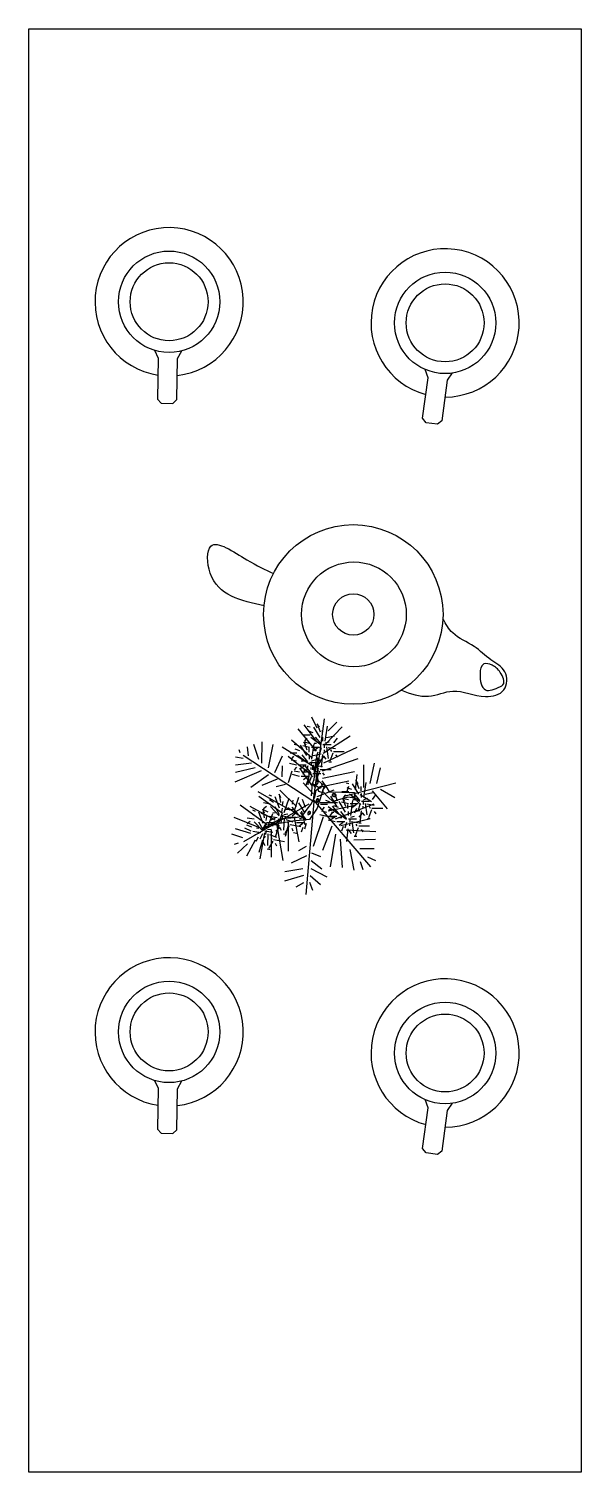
# Model space of a CAD drawing. Header units: millimetres. Extents: x 10088 to 21623, y -4423 to -852.
# Drawn here: x 12229.7 to 12282.4, y -3529.3 to -3391.9 of the extents above; entities that cross this region are included whole.
import ezdxf

# ---------------------------------------------------------------- set-up
doc = ezdxf.new("R2010")
doc.units = ezdxf.units.MM
for name, color, linetype in [('001', 1, 'Continuous'), ('LAYER4', 3, 'Continuous'), ('TEFRIS', 11, 'Continuous')]:
    doc.layers.add(name, color=color, linetype=linetype)

# ---------------------------------------------------------------- blocks, each defined once
blk = doc.blocks.new('qwerty')
at = {"layer": '001', "color": 52, "linetype": 'ByBlock', "true_color": 0xc8c92d}
for p, q in [((12265.94, -3458.42), (12265.66, -3458.36)), ((12266.6, -3458.09), (12266.87, -3458.86)), ((12266.82, -3458.42), (12266.6, -3458.09)), ((12267.37, -3459.73), (12267.59, -3458.31)), ((12265.94, -3459.18), (12265.28, -3459.18)), ((12265.61, -3459.46), (12265.39, -3459.73)), ((12266.21, -3458.96), (12265.77, -3458.8)), ((12266.98, -3460.12), (12265.99, -3459.4)), ((12266.87, -3459.4), (12266.27, -3458.42)), ((12266.98, -3460.01), (12266.43, -3459.35)), ((12267.09, -3459.07), (12267.09, -3458.69)), ((12267.15, -3459.73), (12267.15, -3459.35)), ((12267.48, -3459.4), (12268.25, -3459.24)), ((12268.19, -3459.9), (12268.52, -3459.46)), ((12264.67, -3460.89), (12264.01, -3460.89)), ((12264.67, -3460.12), (12264.4, -3460.06)), ((12264.95, -3460.67), (12264.51, -3460.5)), ((12265.72, -3461.82), (12264.73, -3461.11)), ((12265.61, -3461.11), (12265, -3460.12)), ((12265.72, -3461.71), (12265.17, -3461.05)), ((12265.88, -3460.34), (12265.22, -3460.17)), ((12265.55, -3460.12), (12265.33, -3459.79)), ((12265.33, -3459.79), (12265.61, -3460.56)), ((12265.88, -3459.95), (12265.39, -3459.84)), ((12265.83, -3460.78), (12265.83, -3460.39)), ((12265.88, -3461.44), (12265.88, -3461.05)), ((12266.82, -3460.34), (12266.05, -3460.34)), ((12266.1, -3461.44), (12266.32, -3460.01)), ((12266.21, -3461.11), (12266.98, -3460.94)), ((12266.65, -3460.39), (12266.27, -3460.67)), ((12266.54, -3459.95), (12266.32, -3459.95)), ((12266.39, -3462.48), (12266.61, -3461.05)), ((12266.65, -3460.78), (12266.49, -3461.22)), ((12266.98, -3460.39), (12266.82, -3460.94)), ((12267.09, -3461), (12266.98, -3462.21)), ((12267.15, -3460.06), (12267.92, -3460.06)), ((12267.26, -3460.56), (12267.26, -3460.72)), ((12267.31, -3460.39), (12267.31, -3460.01)), ((12267.37, -3459.9), (12267.75, -3459.79)), ((12267.48, -3460.28), (12267.64, -3461.38)), ((12267.64, -3460.34), (12268.36, -3460.45)), ((12268.08, -3460.89), (12267.81, -3461.66)), ((12267.86, -3460.56), (12267.97, -3460.72)), ((12268.36, -3461.05), (12268.52, -3461.27)), ((12264.62, -3462.04), (12263.96, -3461.88)), ((12264.34, -3461.16), (12264.12, -3461.44)), ((12264.62, -3461.66), (12264.12, -3461.55)), ((12264.64, -3462.21), (12264.42, -3462.48)), ((12265.55, -3462.04), (12264.78, -3462.04)), ((12265.39, -3462.1), (12265, -3462.37)), ((12266.01, -3462.87), (12265.02, -3462.15)), ((12265.28, -3461.66), (12265.06, -3461.66)), ((12265.39, -3462.48), (12265.22, -3462.92)), ((12266.01, -3462.76), (12265.46, -3462.1)), ((12265.72, -3462.1), (12265.55, -3462.65)), ((12265.88, -3461.77), (12266.65, -3461.77)), ((12265.99, -3462.26), (12265.99, -3462.43)), ((12266.05, -3462.1), (12266.05, -3461.71)), ((12266.1, -3461.6), (12266.49, -3461.49)), ((12266.18, -3462.48), (12266.18, -3462.1)), ((12266.38, -3462.04), (12267.09, -3462.15)), ((12266.38, -3462.81), (12266.49, -3462.21)), ((12266.49, -3462.21), (12266.65, -3461.66)), ((12266.65, -3461.66), (12266.6, -3461.33)), ((12266.6, -3461.33), (12266.93, -3461.66)), ((12266.93, -3461.66), (12266.6, -3462.1)), ((12266.6, -3462.26), (12266.71, -3462.43)), ((12266.87, -3462.43), (12267.92, -3462.43)), ((12266.93, -3461.6), (12267.26, -3461.16)), ((12267.2, -3461.16), (12267.42, -3461.44)), ((12267.7, -3461.71), (12267.97, -3461.71)), ((12264.91, -3463.09), (12264.25, -3462.92)), ((12264.91, -3462.7), (12264.42, -3462.59)), ((12265.85, -3463.09), (12265.08, -3463.09)), ((12265.68, -3463.14), (12265.3, -3463.42)), ((12265.57, -3462.7), (12265.35, -3462.7)), ((12265.68, -3463.53), (12265.52, -3463.97)), ((12265.83, -3462.7), (12265.72, -3463.91)), ((12266.01, -3463.14), (12265.85, -3463.69)), ((12265.94, -3462.87), (12266.16, -3463.14)), ((12266.12, -3463.75), (12266.01, -3464.96)), ((12266.18, -3462.81), (12266.94, -3462.81)), ((12266.32, -3463.36), (12266.38, -3462.92)), ((12266.34, -3463.14), (12266.34, -3462.76)), ((12266.38, -3462.92), (12266.38, -3462.81)), ((12266.39, -3462.65), (12266.78, -3462.54)), ((12266.43, -3463.42), (12266.71, -3463.42)), ((12266.82, -3462.59), (12266.54, -3463.36)), ((12267.09, -3462.76), (12267.26, -3462.98)), ((12269.62, -3463.8), (12269.35, -3463.74)), ((12270.56, -3464.79), (12269.95, -3463.8)), ((12270.5, -3463.8), (12270.28, -3463.47)), ((12270.28, -3463.47), (12270.56, -3464.24)), ((12271.05, -3465.12), (12271.27, -3463.69)), ((12262.27, -3464.99), (12262.01, -3464.88)), ((12263.01, -3466.13), (12262.6, -3465.05)), ((12262.98, -3464.78), (12263.11, -3465.59)), ((12263.14, -3465.15), (12262.98, -3464.78)), ((12263.44, -3466.54), (12263.92, -3465.18)), ((12264.39, -3466.45), (12264.86, -3465.08)), ((12269.62, -3464.57), (12268.96, -3464.57)), ((12269.02, -3465.17), (12269.29, -3465.94)), ((12269.24, -3465.5), (12269.02, -3465.17)), ((12269.29, -3464.84), (12269.07, -3465.12)), ((12269.57, -3465.34), (12269.07, -3465.23)), ((12269.9, -3464.35), (12269.46, -3464.18)), ((12270.17, -3465.17), (12269.51, -3465.06)), ((12270.67, -3465.5), (12269.68, -3464.79)), ((12270.67, -3465.39), (12270.12, -3464.73)), ((12270.17, -3464.62), (12270.17, -3465.17)), ((12270.78, -3464.46), (12270.78, -3464.07)), ((12270.83, -3465.12), (12270.83, -3464.73)), ((12271.05, -3465.28), (12271.43, -3465.17)), ((12271.16, -3464.79), (12271.93, -3464.62)), ((12271.87, -3465.28), (12272.2, -3464.84)), ((12260.72, -3466.43), (12260.46, -3466.32)), ((12261.45, -3467.57), (12261.04, -3466.49)), ((12261.87, -3466.87), (12261.25, -3466.58)), ((12261.58, -3466.59), (12261.43, -3466.22)), ((12261.43, -3466.22), (12261.56, -3467.03)), ((12261.94, -3466.49), (12261.47, -3466.29)), ((12262.13, -3465.74), (12261.48, -3465.62)), ((12261.76, -3465.95), (12261.49, -3466.18)), ((12262.44, -3465.58), (12262.04, -3465.33)), ((12262.99, -3466.85), (12262.15, -3465.97)), ((12262.59, -3466.61), (12262.37, -3466.57)), ((12263.01, -3466.74), (12262.59, -3465.99)), ((12262.83, -3467.89), (12263.31, -3466.52)), ((12263.22, -3466.5), (12263.29, -3466.13)), ((12263.29, -3465.85), (12263.36, -3465.47)), ((12263.61, -3466.24), (12264.39, -3466.22)), ((12264.78, -3466.79), (12263.79, -3466.08)), ((12264.22, -3466.86), (12264.62, -3466.49)), ((12264.78, -3466.68), (12264.23, -3466.02)), ((12264.24, -3465.75), (12264.31, -3465.37)), ((12265.56, -3467.3), (12264.57, -3466.59)), ((12265.45, -3466.59), (12264.84, -3465.6)), ((12265.56, -3467.19), (12265.01, -3466.53)), ((12265.17, -3465.27), (12265.45, -3466.04)), ((12267.58, -3465.76), (12266.92, -3465.76)), ((12267.25, -3466.04), (12267.03, -3466.31)), ((12267.52, -3466.53), (12267.03, -3466.42)), ((12267.85, -3465.54), (12267.41, -3465.38)), ((12268.62, -3466.7), (12267.63, -3465.98)), ((12268.36, -3466.27), (12267.7, -3466.27)), ((12268.03, -3466.55), (12267.81, -3466.82)), ((12268.18, -3466.53), (12267.96, -3466.53)), ((12268.62, -3466.59), (12268.07, -3465.93)), ((12268.36, -3465.5), (12268.08, -3465.45)), ((12268.63, -3466.05), (12268.19, -3465.89)), ((12269.4, -3467.21), (12268.41, -3466.49)), ((12269.29, -3466.49), (12268.69, -3465.5)), ((12269.4, -3467.1), (12268.85, -3466.44)), ((12269.57, -3465.72), (12268.91, -3465.56)), ((12269.51, -3466.16), (12269.51, -3465.78)), ((12269.57, -3466.82), (12269.57, -3466.44)), ((12270.5, -3465.72), (12269.73, -3465.72)), ((12269.79, -3466.82), (12270.01, -3465.39)), ((12269.9, -3466.49), (12270.67, -3466.33)), ((12270.34, -3465.78), (12269.95, -3466.05)), ((12270.23, -3465.34), (12270.01, -3465.34)), ((12270.34, -3466.16), (12270.17, -3466.6)), ((12270.67, -3465.78), (12270.5, -3466.33)), ((12270.61, -3466.99), (12270.94, -3466.55)), ((12270.78, -3466.38), (12270.67, -3467.59)), ((12270.83, -3465.45), (12271.6, -3465.45)), ((12270.89, -3466.55), (12271.11, -3466.82)), ((12270.94, -3465.94), (12270.94, -3466.11)), ((12271, -3465.78), (12271, -3465.39)), ((12271.16, -3465.67), (12271.32, -3466.77)), ((12271.32, -3465.72), (12272.04, -3465.83)), ((12271.76, -3466.27), (12271.49, -3467.04)), ((12271.54, -3465.94), (12271.65, -3466.11)), ((12271.82, -3466.11), (12272.86, -3466.11)), ((12272.04, -3466.44), (12272.2, -3466.66)), ((12260.38, -3467.93), (12259.91, -3467.73)), ((12260.58, -3467.18), (12259.93, -3467.06)), ((12260.2, -3467.39), (12259.93, -3467.62)), ((12260.89, -3467.02), (12260.49, -3466.77)), ((12261.43, -3468.29), (12260.59, -3467.41)), ((12261.45, -3468.18), (12261.03, -3467.44)), ((12261.38, -3468.14), (12261.76, -3467.48)), ((12262.42, -3467.54), (12261.38, -3468.14)), ((12261.66, -3467.95), (12261.73, -3467.57)), ((12261.73, -3467.29), (12261.8, -3466.91)), ((12261.76, -3467.48), (12262.37, -3467.48)), ((12261.88, -3467.99), (12262.36, -3466.62)), ((12262.78, -3467.04), (12262.03, -3466.9)), ((12262.05, -3467.68), (12262.84, -3467.66)), ((12262.61, -3467.06), (12262.18, -3467.26)), ((12262.54, -3467.44), (12262.3, -3467.84)), ((12262.37, -3467.48), (12263.24, -3467.1)), ((12263.02, -3467.59), (12262.42, -3467.54)), ((12262.93, -3467.74), (12262.6, -3468.9)), ((12262.66, -3468.3), (12263.07, -3467.93)), ((12262.94, -3467.12), (12262.67, -3467.63)), ((12263.01, -3467.92), (12263.18, -3468.23)), ((12263.18, -3467.33), (12263.15, -3467.5)), ((12263.16, -3466.83), (12263.92, -3466.97)), ((12263.26, -3467.18), (12263.33, -3466.8)), ((12263.44, -3467.1), (12263.4, -3468.22)), ((12263.41, -3466.71), (12263.8, -3466.67)), ((12263.93, -3467.81), (12263.51, -3468.52)), ((12263.88, -3467.64), (12263.55, -3468.81)), ((12263.6, -3467.19), (12264.28, -3467.43)), ((12263.77, -3467.45), (12263.85, -3467.63)), ((12264.61, -3467.01), (12263.84, -3467.01)), ((12264.01, -3467.66), (12265.04, -3467.85)), ((12264.49, -3467.01), (12265.05, -3466.92)), ((12265.39, -3467.52), (12264.62, -3467.52)), ((12265.23, -3467.58), (12264.84, -3467.85)), ((12265.12, -3467.14), (12264.9, -3467.14)), ((12265.05, -3466.92), (12265.22, -3466.79)), ((12265.23, -3467.96), (12265.06, -3468.4)), ((12265.56, -3467.58), (12265.39, -3468.13)), ((12267.52, -3466.91), (12266.86, -3466.75)), ((12268.3, -3467.43), (12267.64, -3467.26)), ((12268.46, -3466.91), (12267.69, -3466.91)), ((12268.3, -3467.04), (12267.81, -3466.93)), ((12268.29, -3466.97), (12267.91, -3467.24)), ((12269.24, -3467.43), (12268.47, -3467.43)), ((12269.07, -3467.48), (12268.69, -3467.76)), ((12268.96, -3467.04), (12268.74, -3467.04)), ((12269.07, -3467.87), (12268.91, -3468.3)), ((12269.4, -3467.48), (12269.24, -3468.03)), ((12269.57, -3467.15), (12270.34, -3467.15)), ((12269.68, -3467.65), (12269.68, -3467.81)), ((12269.73, -3467.48), (12269.73, -3467.1)), ((12269.79, -3466.99), (12270.17, -3466.88)), ((12269.9, -3467.37), (12270.06, -3468.47)), ((12270.06, -3467.43), (12270.78, -3467.54)), ((12270.5, -3467.98), (12270.23, -3468.74)), ((12270.28, -3467.65), (12270.39, -3467.81)), ((12270.56, -3467.81), (12271.6, -3467.81)), ((12271.38, -3467.1), (12271.65, -3467.1)), ((12260.31, -3468.31), (12259.69, -3468.02)), ((12261.23, -3468.48), (12260.47, -3468.34)), ((12261.06, -3468.5), (12260.63, -3468.7)), ((12260.99, -3468.88), (12260.74, -3469.28)), ((12261.03, -3468.05), (12260.81, -3468.01)), ((12261.38, -3469.18), (12261.05, -3470.34)), ((12261.38, -3468.56), (12261.12, -3469.07)), ((12261.62, -3468.78), (12261.59, -3468.94)), ((12261.6, -3468.27), (12262.36, -3468.41)), ((12261.7, -3468.62), (12261.78, -3468.25)), ((12261.85, -3468.15), (12262.25, -3468.11)), ((12261.89, -3468.55), (12261.85, -3469.66)), ((12262.37, -3469.25), (12261.96, -3469.96)), ((12262.04, -3468.63), (12262.72, -3468.87)), ((12262.21, -3468.89), (12262.29, -3469.07)), ((12262.45, -3469.1), (12263.48, -3469.29)), ((12263.4, -3468.55), (12263.67, -3468.6)), ((12264.17, -3468.02), (12264.29, -3468.27)), ((12264.35, -3468.45), (12264.62, -3468.5)), ((12269.51, -3468.09), (12269.4, -3469.29)), ((12269.62, -3468.25), (12269.84, -3468.52)), ((12270.12, -3468.8), (12270.39, -3468.8)), ((12270.78, -3468.14), (12270.94, -3468.36)), ((12261.45, -3469.36), (12261.62, -3469.67)), ((12261.84, -3469.99), (12262.11, -3470.04)), ((12262.61, -3469.46), (12262.73, -3469.71))]:
    blk.add_line(p, q, dxfattribs=at)
at = {"layer": '001', "color": 8, "linetype": 'ByBlock'}
for p, q in [((12268.14, -3460.72), (12269.18, -3460.72)), ((12266.21, -3461.99), (12266.38, -3463.09)), ((12266.6, -3462.1), (12266.6, -3463.09)), ((12266.28, -3463.31), (12266.28, -3463.47)), ((12266.6, -3463.09), (12266.65, -3463.47)), ((12266.23, -3463.91), (12266.45, -3464.19)), ((12267.09, -3464.62), (12267.15, -3464.4)), ((12267.15, -3464.4), (12267.42, -3464.02)), ((12268.51, -3465.98), (12267.91, -3464.99)), ((12269.51, -3465.06), (12268.08, -3465.5)), ((12268.24, -3464.66), (12268.51, -3465.43))]:
    blk.add_line(p, q, dxfattribs=at)
at = {"layer": '001', "color": 114, "linetype": 'ByBlock', "true_color": 0x139b48}
for p, q in [((12266.16, -3463.8), (12266.32, -3463.36)), ((12266.87, -3464.24), (12266.16, -3463.8)), ((12266.65, -3463.47), (12267.04, -3463.8)), ((12267.15, -3463.8), (12266.87, -3464.24)), ((12267.2, -3463.85), (12266.98, -3463.91)), ((12267.04, -3463.52), (12267.53, -3464.18)), ((12267.42, -3464.02), (12267.2, -3463.85)), ((12266.16, -3465.5), (12266.38, -3465.06)), ((12266.38, -3465.06), (12266.49, -3464.4)), ((12266.49, -3464.4), (12266.65, -3464.29)), ((12267.26, -3464.02), (12266.6, -3466.11)), ((12266.93, -3464.02), (12266.65, -3464.29)), ((12266.65, -3464.29), (12266.98, -3464.07)), ((12266.65, -3464.29), (12266.71, -3464.51)), ((12266.71, -3464.51), (12267.09, -3464.62)), ((12267.64, -3465.06), (12267.09, -3464.51)), ((12267.53, -3464.18), (12267.75, -3464.57)), ((12268.08, -3465.5), (12267.64, -3465.06)), ((12267.75, -3464.57), (12270.17, -3464.62)), ((12265.22, -3466.79), (12265.66, -3466.22)), ((12265.66, -3466.22), (12265.99, -3465.78)), ((12266.6, -3466.11), (12265.88, -3467.19)), ((12265.99, -3465.78), (12266.16, -3465.5)), ((12264.29, -3467.37), (12263.02, -3467.59)), ((12263.24, -3467.1), (12264.49, -3467.01)), ((12265.88, -3467.19), (12264.29, -3467.37))]:
    blk.add_line(p, q, dxfattribs=at)
at = {"layer": '001', "color": 114, "linetype": 'ByBlock', "true_color": 0x139b48, "extrusion": (0, 0, -1)}
for centre, major_axis, ratio in [((12266.56, -3463.72), (0.089, 0.149), 0.618485), ((12266.57, -3463.68), (-0.08, -0.114), 0.711049), ((12266.62, -3465.4), (0.089, 0.149), 0.618485), ((12266.62, -3465.36), (-0.08, -0.114), 0.711049), ((12268.21, -3464.88), (0.194, -0.045), 0.711049), ((12268.2, -3464.87), (0.136, -0.031), 0.711049), ((12265.81, -3466.56), (-0.08, -0.114), 0.711049), ((12265.84, -3466.59), (-0.119, -0.119), 0.637314)]:
    blk.add_ellipse(centre, major_axis=major_axis, ratio=ratio, dxfattribs=at)
at = {"layer": 'LAYER4', "color": 116, "true_color": 0x136734}
for p, q in [((12266.54, -3459.74), (12265.37, -3458.18)), ((12266.6, -3458.51), (12266.08, -3457.47)), ((12266.25, -3465.36), (12267.3, -3457.6)), ((12267.43, -3459.98), (12268.99, -3458.37)), ((12267.64, -3458.76), (12268.47, -3457.93)), ((12266.08, -3461.33), (12264.15, -3459.65)), ((12266.54, -3460.69), (12264.79, -3458.57)), ((12267.18, -3460.88), (12269.75, -3459.22)), ((12259.27, -3460.86), (12259.16, -3460.57)), ((12266.27, -3465.53), (12259.56, -3461.09)), ((12260.04, -3461.15), (12259.97, -3460.28)), ((12261.03, -3461.5), (12260.56, -3460.05)), ((12261.32, -3461.85), (12261.37, -3459.82)), ((12261.97, -3462.27), (12262.42, -3460.05)), ((12266.22, -3462.16), (12263.25, -3460.3)), ((12267.24, -3461.79), (12270.4, -3460.3)), ((12259.56, -3461.38), (12258.81, -3461.27)), ((12260.33, -3461.85), (12258.81, -3462.02)), ((12260.68, -3462.27), (12258.81, -3462.73)), ((12262.55, -3462.73), (12263.3, -3461.15)), ((12263.27, -3463.15), (12263.31, -3462.09)), ((12266.08, -3463.02), (12263.84, -3461.21)), ((12266.14, -3464.03), (12264.94, -3462.31)), ((12267.12, -3462.56), (12270.52, -3461.4)), ((12271.06, -3464.14), (12271.06, -3461.98)), ((12271.64, -3463.78), (12272.06, -3461.85)), ((12272.29, -3463.78), (12272.64, -3462.27)), ((12261.26, -3462.56), (12258.75, -3463.66)), ((12261.97, -3462.95), (12260.27, -3464.14)), ((12262.78, -3463.37), (12261.32, -3463.95)), ((12263.86, -3463.68), (12264.22, -3462.56)), ((12266.22, -3464.74), (12265.25, -3463.72)), ((12266.93, -3464.1), (12269.63, -3463.51)), ((12267.12, -3463.27), (12270.15, -3462.62)), ((12269.26, -3464.95), (12274.09, -3463.72)), ((12270.25, -3464.37), (12270.42, -3462.91)), ((12264.02, -3466.3), (12260.99, -3464.55)), ((12263.25, -3466.61), (12261.05, -3465.01)), ((12263.59, -3463.87), (12262.69, -3464.09)), ((12264.64, -3465.95), (12263.04, -3464.41)), ((12266.6, -3465.01), (12268.22, -3464.37)), ((12269.42, -3464.59), (12269.61, -3464.01)), ((12269.9, -3465.01), (12270.77, -3465.76)), ((12270.71, -3464.82), (12271.77, -3465.47)), ((12271.83, -3464.47), (12273.28, -3466.17)), ((12272.64, -3464.3), (12273.99, -3465.11)), ((12261.84, -3467.71), (12259.27, -3465.84)), ((12265.81, -3465.74), (12259.58, -3469.31)), ((12262.61, -3467.25), (12260.22, -3465.96)), ((12265.12, -3466.42), (12265.43, -3467.71)), ((12266.27, -3465.53), (12265.52, -3474.33)), ((12266.25, -3465.36), (12271.69, -3471.71)), ((12266.87, -3465.59), (12268.53, -3465.59)), ((12267.64, -3466.36), (12270.21, -3465.84)), ((12268.34, -3467.13), (12272.02, -3465.72)), ((12261.2, -3468.02), (12258.69, -3467)), ((12262.74, -3467.77), (12263.32, -3471.11)), ((12263.84, -3467.38), (12263.84, -3470.22)), ((12264.42, -3467), (12264.85, -3469.31)), ((12267.18, -3466.94), (12266.22, -3469.76)), ((12268.01, -3467.83), (12267.1, -3470.14)), ((12268.86, -3467.77), (12271.56, -3467.13)), ((12259.52, -3468.93), (12258.48, -3468.6)), ((12260.29, -3468.54), (12258.81, -3468.1)), ((12260.68, -3469.18), (12259.85, -3470.68)), ((12261.57, -3468.48), (12261.14, -3470.93)), ((12262.22, -3468.23), (12262.22, -3470.8)), ((12268.34, -3468.6), (12267.84, -3471.72)), ((12268.8, -3469.06), (12268.99, -3471.76)), ((12269.36, -3468.17), (12272.2, -3468.35)), ((12270.09, -3469.12), (12272.14, -3469.06)), ((12259.06, -3469.45), (12258.69, -3469.58)), ((12259.97, -3469.51), (12259, -3470.41)), ((12265.57, -3470.65), (12264.13, -3471.36)), ((12265.54, -3469.77), (12264.83, -3470.18)), ((12266.07, -3470.37), (12266.91, -3470.72)), ((12269.72, -3470.04), (12270.09, -3472.03)), ((12270.65, -3469.95), (12272.02, -3469.95)), ((12265.23, -3471.88), (12263.52, -3472.17)), ((12266, -3471.85), (12267.51, -3472.65)), ((12266.03, -3471.11), (12267.03, -3471.88)), ((12270.69, -3471.19), (12270.94, -3471.96)), ((12271.4, -3470.76), (12272.17, -3471.1)), ((12265.29, -3472.53), (12263.48, -3473.07)), ((12265.29, -3473.23), (12264.58, -3473.65)), ((12265.87, -3473.17), (12266.16, -3473.94)), ((12265.93, -3472.53), (12266.91, -3473.4))]:
    blk.add_line(p, q, dxfattribs=at)
at = {"layer": 'TEFRIS'}
for p, q in [((12239.12, -3529.33), (12239.12, -3391.93)), ((12239.12, -3391.93), (12291.75, -3391.93)), ((12291.75, -3391.93), (12291.75, -3529.33)), ((12251.09, -3422.53), (12251.45, -3423.28)), ((12253.3, -3423.32), (12253.69, -3422.58)), ((12251.45, -3423.28), (12251.37, -3427.18)), ((12253.22, -3427.22), (12253.3, -3423.32)), ((12276.65, -3429), (12277.16, -3425.14)), ((12277.16, -3425.14), (12276.89, -3424.35)), ((12279, -3425.38), (12278.49, -3429.25)), ((12279.47, -3424.69), (12279, -3425.38)), ((12251.37, -3427.18), (12251.73, -3427.56)), ((12251.73, -3427.56), (12252.85, -3427.58)), ((12252.85, -3427.58), (12253.22, -3427.22)), ((12276.97, -3429.42), (12276.65, -3429)), ((12278.07, -3429.57), (12276.97, -3429.42)), ((12278.49, -3429.25), (12278.07, -3429.57)), ((12251.09, -3492.04), (12251.45, -3492.79)), ((12253.3, -3492.83), (12253.69, -3492.09)), ((12251.45, -3492.79), (12251.37, -3496.69)), ((12253.22, -3496.73), (12253.3, -3492.83)), ((12277.16, -3494.65), (12276.89, -3493.86)), ((12276.65, -3498.52), (12277.16, -3494.65)), ((12279, -3494.89), (12278.49, -3498.76)), ((12279.47, -3494.2), (12279, -3494.89)), ((12251.37, -3496.69), (12251.73, -3497.07)), ((12252.85, -3497.09), (12253.22, -3496.73)), ((12251.73, -3497.07), (12252.85, -3497.09)), ((12276.97, -3498.93), (12276.65, -3498.52)), ((12278.07, -3499.08), (12276.97, -3498.93)), ((12278.49, -3498.76), (12278.07, -3499.08)), ((12291.75, -3529.33), (12239.12, -3529.33))]:
    blk.add_line(p, q, dxfattribs=at)
for centre, radius in [((12252.49, -3417.91), 4.83), ((12252.49, -3417.91), 3.71), ((12278.79, -3419.92), 4.83), ((12278.79, -3419.92), 3.71), ((12270.04, -3447.68), 8.55), ((12270.1, -3447.67), 4.99), ((12270.04, -3447.68), 1.97), ((12252.49, -3487.42), 4.83), ((12252.49, -3487.42), 3.71), ((12278.79, -3489.43), 4.83), ((12278.79, -3489.43), 3.71)]:
    blk.add_circle(centre, radius, dxfattribs=at)
for centre, start, end in [((12252.49, -3417.91), 276.3907, 261.2694), ((12278.79, -3419.92), 270.0071, 254.8858), ((12252.49, -3487.42), 276.3907, 261.2694), ((12278.79, -3489.43), 270.0071, 254.8858)]:
    blk.add_arc(centre, 7.06, start, end, dxfattribs=at)
for points in [[(12261.54, -3446.85), (12256.41, -3443.74), (12256.47, -3441.17), (12259.88, -3442.47), (12262.44, -3443.78)], [(12274.63, -3454.89), (12277.22, -3455.46), (12279.51, -3454.97), (12282.65, -3455.48), (12284.39, -3454.85), (12284.48, -3453.13), (12283.16, -3452.01), (12281.55, -3450.72), (12279.51, -3449.43), (12278.58, -3448.11)], [(12284.06, -3454.55), (12282.63, -3454.86), (12282.12, -3453.33), (12282.47, -3452.39), (12283.26, -3452.5), (12284.05, -3453.19), (12284.3, -3454.37), (12284.06, -3454.55)]]:
    blk.add_spline(points, degree=3, dxfattribs=at)

msp = doc.modelspace()

# ---------------------------------------------------------------- block references
msp.add_blockref('qwerty', (-9.39, 0))

doc.saveas('drawing.dxf')
